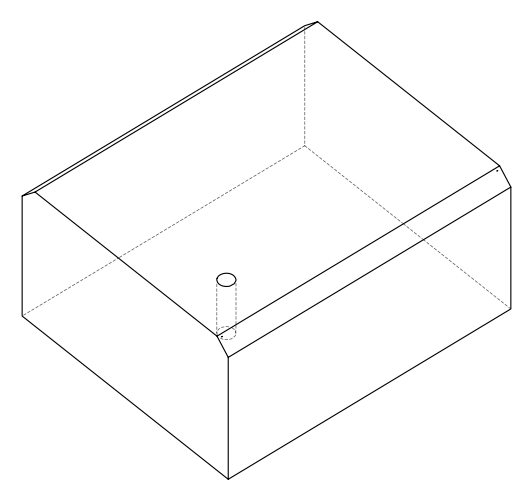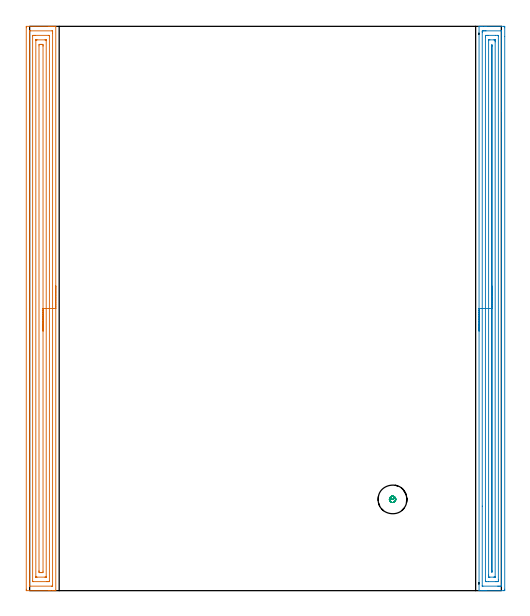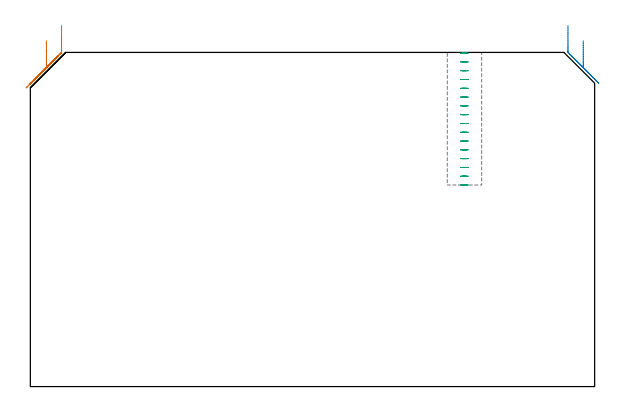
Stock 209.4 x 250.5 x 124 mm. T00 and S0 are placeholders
(PLAN: 3 operations, 1 tool changes, 21.3 min)
(1 AREA_MILL | FG_CHAMFER_SURFACE | UGT0205_001 | 10.28 min | 21496 mm3)
(2 AREA_MILL_1 | FG_CHAMFER_SURFACE_1 | UGT0205_001 | 10.18 min | 16278 mm3)
(3 MILL_BLIND_HOLE_FROM_SOLID_MATERIAL | STEP1POCKET | UGT0201_128 | Spiral | 0.87 min | 6335 mm3)
(TOOL UGT0205_001 | Chamfer Mill 20 x 3 x 45 deg. | D20 FL50 Z2)
(TOOL UGT0201_128 | Carbide End Mill 10.0 | D10 FL15 Z4)
(OP 1 AREA_MILL)
G17 G21 G94 G90
T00 M6
G54
G17 G0 G90 X11.6 Y135.25 S1061 M3
G43 Z134. H0
G94 G1 Y135.212 Z133.128 F250.
Y135.098 Z132.263
Y134.909 Z131.412
Y134.647 Z130.58
Y134.313 Z129.774
Y133.91 Z129.
Y133.442 Z128.264
Y132.91 Z127.572
Y132.321 Z126.929
Y131.678 Z126.34
Y130.986 Z125.808
Y130.25 Z125.34
Y129.476 Z124.937
Y128.67 Z124.603
Y127.838 Z124.341
Y126.987 Z124.152
Y126.122 Z124.038
Y125.25 Z124.
Y0.172
X11.598 Y0.01 Z123.989
X11.447 Y0.003 Z123.839
X11.289 Y0. Z123.688
X10.995 Z123.395
X10.318 Z122.713
X9.102 Z121.499
X8.562 Z120.956
X-1.308 Z111.089
X-1.367 Y0.001 Z111.03
X-1.492 Y0.01 Z110.906
X-1.499 Y0.135 Z110.899
X-1.5 Y0.619 Z110.9
Y249.881
X-1.495 Y250.369 Z110.903
X-1.492 Y250.49 Z110.906
X-1.366 Y250.5 Z111.031
X8.562 Z120.956
X9.102 Z121.499
X9.44 Z121.836
X9.98 Z122.376
X10.318 Z122.713
X10.995 Z123.395
X11.289 Z123.688
X11.447 Y250.497 Z123.839
X11.598 Y250.49 Z123.989
X11.6 Y250.328 Z124.
Y125.25
X10.186 Z122.586
X10.185 Y2.406 Z122.585
X10.181 Y2.028 Z122.581
X10.18 Y2.012 Z122.58
X10.149 Y2.007 Z122.549
X10.078 Y2.002 Z122.478
X9.972 Y2. Z122.372
X9.839 Z122.239
X0.18 Z112.58
X-0.01 Y2.002 Z112.39
X-0.042 Y2.004 Z112.358
X-0.072 Y2.009 Z112.328
X-0.079 Y2.049 Z112.321
X-0.085 Y2.27 Z112.315
Y2.406
X-0.086 Y3.164 Z112.314
X-0.085 Y248.094 Z112.315
X-0.081 Y248.472 Z112.319
X-0.08 Y248.488 Z112.32
X-0.049 Y248.493 Z112.351
X0.022 Y248.498 Z112.422
X0.128 Y248.5 Z112.528
X0.261 Z112.661
X9.92 Z122.32
X10.11 Y248.498 Z122.51
X10.142 Y248.496 Z122.542
X10.172 Y248.491 Z122.572
X10.179 Y248.451 Z122.579
X10.184 Y248.23 Z122.584
X10.185 Y248.094 Z122.585
X10.186 Y247.336 Z122.586
Y125.25
X8.772 Z121.172
X8.771 Y4.193 Z121.171
X8.77 Y4.086 Z121.17
X8.767 Y4.034 Z121.167
X8.765 Y4.014 Z121.165
X8.744 Y4.008 Z121.144
X8.562 Y4.004 Z120.962
X7.873 Y4. Z120.273
X7.684 Z120.084
X1.726 Y4.001 Z114.126
X1.538 Y4.004 Z113.938
X1.35 Y4.01 Z113.75
X1.334 Y4.013 Z113.734
X1.333 Y4.028 Z113.733
X1.33 Y4.065 Z113.73
X1.329 Y4.122 Z113.729
X1.328 Y4.193 Z113.728
X1.329 Y246.307 Z113.729
X1.33 Y246.414 Z113.73
X1.333 Y246.466 Z113.733
X1.335 Y246.486 Z113.735
X1.356 Y246.492 Z113.756
X1.538 Y246.496 Z113.938
X2.227 Y246.5 Z114.627
X2.416 Z114.816
X8.374 Y246.499 Z120.774
X8.562 Y246.496 Z120.962
X8.75 Y246.49 Z121.15
X8.765 Y246.487 Z121.165
X8.767 Y246.472 Z121.167
X8.77 Y246.435 Z121.17
X8.771 Y246.378 Z121.171
Y246.307
X8.772 Y125.25 Z121.172
X7.357 Z119.757
Y6.125
X7.355 Y6.057 Z119.755
X7.352 Y6.02 Z119.752
X7.349 Y6.01 Z119.749
X7.341 Y6.007 Z119.741
X7.235 Y6.003 Z119.635
X6.806 Y6. Z119.206
X3.274 Z115.674
X2.866 Y6.006 Z115.266
X2.765 Y6.01 Z115.165
X2.749 Y6.013 Z115.149
X2.747 Y6.028 Z115.147
X2.744 Y6.063 Z115.144
X2.743 Y6.14 Z115.143
Y244.375
X2.745 Y244.443 Z115.145
X2.748 Y244.48 Z115.148
X2.751 Y244.49 Z115.151
X2.759 Y244.493 Z115.159
X2.865 Y244.497 Z115.265
X3.294 Y244.5 Z115.694
X6.826 Z119.226
X7.234 Y244.494 Z119.634
X7.335 Y244.49 Z119.735
X7.351 Y244.487 Z119.751
X7.353 Y244.472 Z119.753
X7.355 Y244.437 Z119.755
X7.357 Y244.36 Z119.757
Y125.25
X5.943 Z118.343
Y8.645
X5.928 Y8.01 Z118.328
X5.694 Y8.004 Z118.094
X5.05 Y8.001 Z117.45
X4.819 Y8.002 Z117.219
X4.172 Y8.01 Z116.572
X4.157 Y8.66 Z116.557
Y8.675
Y241.855
X4.172 Y242.49 Z116.572
X4.406 Y242.496 Z116.806
X5.05 Y242.499 Z117.45
X5.281 Y242.498 Z117.681
X5.928 Y242.49 Z118.328
X5.943 Y241.84 Z118.343
Y241.825
Y125.25
Y124.378 Z118.381
Y123.514 Z118.495
Y122.662 Z118.684
Y121.83 Z118.946
Y121.024 Z119.28
Y120.25 Z119.683
Y119.514 Z120.152
Y118.822 Z120.683
Y118.179 Z121.272
Y117.59 Z121.915
Y117.059 Z122.607
Y116.59 Z123.343
Y116.187 Z124.117
Y115.853 Z124.923
Y115.591 Z125.755
Y115.402 Z126.607
Y115.288 Z127.472
Y115.25 Z128.343
G0 Z134.
M5
M2
(OP 2 AREA_MILL_1)
G17 G21 G94 G90
T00 M6
G54
G17 G0 G90 X199.5 Y115.25 S1061 M3
G43 Z134. H0
G94 G1 Y115.288 Z133.128 F250.
Y115.402 Z132.263
Y115.591 Z131.412
Y115.853 Z130.58
Y116.187 Z129.774
Y116.59 Z129.
Y117.058 Z128.264
Y117.59 Z127.572
Y118.179 Z126.929
Y118.822 Z126.34
Y119.514 Z125.808
Y120.25 Z125.34
Y121.024 Z124.937
Y121.83 Z124.603
Y122.662 Z124.341
Y123.513 Z124.152
Y124.378 Z124.038
Y125.25 Z124.
Y250.328
X199.506 Y250.49 Z123.993
X199.826 Y250.5 Z123.673
X200.125 Z123.375
X200.803 Z122.692
X202.021 Z121.476
X202.562 Z120.933
X210.477 Z113.021
X210.749 Y250.498 Z112.748
X210.892 Y250.49 Z112.606
X210.899 Y250.345 Z112.599
X210.9 Y249.881 Z112.6
Y245.994
X210.899 Y0.619 Z112.601
X210.896 Y0.193 Z112.602
X210.892 Y0.01 Z112.606
X210.477 Y0. Z113.021
X202.562 Z120.933
X202.021 Z121.476
X201.682 Z121.814
X201.142 Z122.354
X200.803 Z122.692
X199.826 Z123.674
X199.506 Y0.01 Z123.993
X199.5 Y0.172 Z124.
Y125.25
X200.914 Z122.586
X200.915 Y247.98 Z122.585
X200.916 Y248.094 Z122.584
X200.921 Y248.475 Z122.579
X201.29 Y248.492 Z122.21
X201.682 Y248.497 Z121.818
X202.163 Y248.5 Z121.337
X202.562 Z120.938
X209.198 Z114.302
X209.401 Y248.498 Z114.099
X209.433 Y248.496 Z114.067
X209.465 Y248.49 Z114.035
X209.479 Y248.483 Z114.021
X209.48 Y248.458 Z114.02
X209.485 Y248.208 Z114.015
X209.486 Y213.015 Z114.014
X209.485 Y2.52 Z114.015
X209.484 Y2.406 Z114.016
X209.479 Y2.025 Z114.021
X209.109 Y2.008 Z114.391
X208.718 Y2.003 Z114.782
X208.237 Y2. Z115.263
X207.838 Z115.662
X201.202 Z122.298
X200.999 Y2.002 Z122.501
X200.967 Y2.004 Z122.533
X200.935 Y2.01 Z122.565
X200.921 Y2.017 Z122.579
X200.92 Y2.042 Z122.58
X200.915 Y2.292 Z122.585
X200.914 Y37.516 Z122.586
Y125.25
X202.328 Z121.172
X202.329 Y245.651 Z121.171
X202.331 Y246.307 Z121.169
X202.333 Y246.425 Z121.167
X202.335 Y246.477 Z121.165
X202.38 Y246.492 Z121.12
X202.562 Y246.495 Z120.938
X203.252 Y246.5 Z120.248
X203.441 Z120.059
X206.769 Z116.731
X207.649 Y246.499 Z115.851
X207.838 Y246.496 Z115.662
X208.027 Y246.49 Z115.473
X208.065 Y246.483 Z115.435
X208.068 Y246.449 Z115.432
X208.07 Y246.386 Z115.43
X208.071 Y246.307 Z115.429
Y246.071
Y4.849
X208.069 Y4.193 Z115.431
X208.067 Y4.075 Z115.433
X208.065 Y4.023 Z115.435
X208.02 Y4.008 Z115.48
X207.838 Y4.004 Z115.662
X207.148 Y4. Z116.352
X206.959 Z116.541
X203.631 Z119.869
X202.751 Y4.001 Z120.749
X202.562 Y4.004 Z120.938
X202.373 Y4.01 Z121.127
X202.335 Y4.017 Z121.165
X202.332 Y4.051 Z121.168
X202.33 Y4.114 Z121.17
X202.329 Y4.193 Z121.171
X202.328 Y4.429 Z121.172
Y125.25
X203.743 Z119.757
Y244.214
X203.745 Y244.41 Z119.755
X203.748 Y244.48 Z119.752
X203.75 Y244.49 Z119.75
X203.758 Y244.494 Z119.742
X203.784 Y244.497 Z119.716
X203.891 Y244.499 Z119.609
X204.321 Y244.5 Z119.179
X206.1 Z117.4
X206.509 Y244.494 Z116.991
X206.611 Y244.49 Z116.889
X206.651 Y244.485 Z116.849
X206.653 Y244.451 Z116.847
X206.655 Y244.363 Z116.845
X206.657 Y243.934 Z116.843
Y243.627
Y6.286
X206.655 Y6.09 Z116.845
X206.652 Y6.02 Z116.848
X206.65 Y6.01 Z116.85
X206.642 Y6.006 Z116.858
X206.616 Y6.003 Z116.884
X206.509 Y6.001 Z116.991
X206.079 Y6. Z117.421
X204.3 Z119.2
X203.89 Y6.006 Z119.61
X203.789 Y6.01 Z119.711
X203.749 Y6.015 Z119.751
X203.747 Y6.049 Z119.753
X203.745 Y6.137 Z119.755
X203.743 Y6.566 Z119.757
Y6.873
Y125.25
X205.157 Z118.343
Y241.84
X205.158 Y241.883 Z118.342
X205.2 Y242.398 Z118.3
X205.241 Y241.84 Z118.259
X205.243 Y241.797 Z118.257
Y8.66
X205.242 Y8.617 Z118.258
X205.2 Y8.101 Z118.3
X205.159 Y8.66 Z118.341
X205.157 Y8.703 Z118.343
Y125.25
Y126.122 Z118.381
Y126.986 Z118.495
Y127.838 Z118.684
Y128.67 Z118.946
Y129.476 Z119.28
Y130.25 Z119.683
Y130.986 Z120.152
Y131.678 Z120.683
Y132.321 Z121.272
Y132.91 Z121.915
Y133.441 Z122.607
Y133.91 Z123.343
Y134.313 Z124.117
Y134.647 Z124.923
Y134.909 Z125.755
Y135.098 Z126.607
Y135.212 Z127.472
Y135.25 Z128.343
G0 Z134.
M5
M2
(OP 3 MILL_BLIND_HOLE_FROM_SOLID_MATERIAL)
G17 G21 G94 G90
T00 M6
G54
G17 G0 G90 X161.1 Y40.5 S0 M3
G43 Z134. H0
Z123.738
G94 G3 X161.734 Y41.266 R0.645 F250.
X160.838 Y41.875 R0.766
X159.725 Y40.238 R1.4
X160.838 Y41.875 R-1.4
X160.281 Y41.056 R0.7
X161.1 Y40.5 R0.7
G0 Z120.475
G3 X161.734 Y41.266 R0.645
X160.838 Y41.875 R0.766
X159.725 Y40.238 R1.4
X160.838 Y41.875 R-1.4
X160.281 Y41.056 R0.7
X161.1 Y40.5 R0.7
G0 Z117.213
G3 X161.734 Y41.266 R0.645
X160.838 Y41.875 R0.766
X159.725 Y40.238 R1.4
X160.838 Y41.875 R-1.4
X160.281 Y41.056 R0.7
X161.1 Y40.5 R0.7
G0 Z113.95
G3 X161.734 Y41.266 R0.645
X160.838 Y41.875 R0.766
X159.725 Y40.238 R1.4
X160.838 Y41.875 R-1.4
X160.281 Y41.056 R0.7
X161.1 Y40.5 R0.7
G0 Z110.688
G3 X161.734 Y41.266 R0.645
X160.838 Y41.875 R0.766
X159.725 Y40.238 R1.4
X160.838 Y41.875 R-1.4
X160.281 Y41.056 R0.7
X161.1 Y40.5 R0.7
G0 Z107.425
G3 X161.734 Y41.266 R0.645
X160.838 Y41.875 R0.766
X159.725 Y40.238 R1.4
X160.838 Y41.875 R-1.4
X160.281 Y41.056 R0.7
X161.1 Y40.5 R0.7
G0 Z104.163
G3 X161.734 Y41.266 R0.645
X160.838 Y41.875 R0.766
X159.725 Y40.238 R1.4
X160.838 Y41.875 R-1.4
X160.281 Y41.056 R0.7
X161.1 Y40.5 R0.7
G0 Z100.9
G3 X161.734 Y41.266 R0.645
X160.838 Y41.875 R0.766
X159.725 Y40.238 R1.4
X160.838 Y41.875 R-1.4
X160.281 Y41.056 R0.7
X161.1 Y40.5 R0.7
G0 Z97.638
G3 X161.734 Y41.266 R0.645
X160.838 Y41.875 R0.766
X159.725 Y40.238 R1.4
X160.838 Y41.875 R-1.4
X160.281 Y41.056 R0.7
X161.1 Y40.5 R0.7
G0 Z94.375
G3 X161.734 Y41.266 R0.645
X160.838 Y41.875 R0.766
X159.725 Y40.238 R1.4
X160.838 Y41.875 R-1.4
X160.281 Y41.056 R0.7
X161.1 Y40.5 R0.7
G0 Z91.113
G3 X161.734 Y41.266 R0.645
X160.838 Y41.875 R0.766
X159.725 Y40.238 R1.4
X160.838 Y41.875 R-1.4
X160.281 Y41.056 R0.7
X161.1 Y40.5 R0.7
G0 Z87.85
G3 X161.734 Y41.266 R0.645
X160.838 Y41.875 R0.766
X159.725 Y40.238 R1.4
X160.838 Y41.875 R-1.4
X160.281 Y41.056 R0.7
X161.1 Y40.5 R0.7
G0 Z84.588
G3 X161.734 Y41.266 R0.645
X160.838 Y41.875 R0.766
X159.725 Y40.238 R1.4
X160.838 Y41.875 R-1.4
X160.281 Y41.056 R0.7
X161.1 Y40.5 R0.7
G0 Z81.325
G3 X161.734 Y41.266 R0.645
X160.838 Y41.875 R0.766
X159.725 Y40.238 R1.4
X160.838 Y41.875 R-1.4
X160.281 Y41.056 R0.7
X161.1 Y40.5 R0.7
G0 Z78.063
G3 X161.734 Y41.266 R0.645
X160.838 Y41.875 R0.766
X159.725 Y40.238 R1.4
X160.838 Y41.875 R-1.4
X160.281 Y41.056 R0.7
X161.1 Y40.5 R0.7
G0 Z74.8
G3 X161.734 Y41.266 R0.645
X160.838 Y41.875 R0.766
X159.725 Y40.238 R1.4
X160.838 Y41.875 R-1.4
X160.281 Y41.056 R0.7
X161.1 Y40.5 R0.7
G0 Z134.
M5
M2
